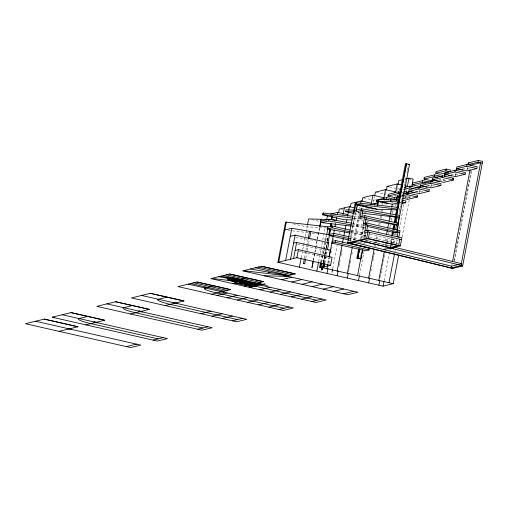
<?xml version="1.0" encoding="UTF-8"?>
<svg xmlns="http://www.w3.org/2000/svg" width="508" height="508" viewBox="0 0 508 508"><rect width="100%" height="100%" fill="white"/><g stroke="black" fill="none" stroke-linecap="round" stroke-linejoin="round"><path stroke-width="0.38" stroke-dasharray="2.54 1.91" d="M301.187 257.912L302.66 250.177M302.806 249.409L307.365 225.527M304.514 258.089L305.854 251.085M306 250.304L308.077 239.414L316.084 240.811M305.752 258.305L307.092 251.301M307.238 250.52L308.426 244.297M308.572 243.516L309.315 239.63M313.271 260.598L314.814 252.774L313.341 260.598M314.89 252.095L319.716 227.095L314.96 252.095M318.605 261.798L320.091 254.019M320.237 253.238L322.612 240.792M322.764 240.011L325.438 226.003M320.675 261.823L325.685 235.534M321.393 262.426L322.929 254.749M322.999 254L325.412 241.732M325.488 240.983L326.58 235.604M321.71 262.465L325.653 241.789M325.799 241.021L326.822 235.661M323.24 262.16L324.574 255.156M324.726 254.375L325.469 250.488M326.06 247.371L326.803 243.484M327.4 240.367L328.289 235.699M323.234 262.903L324.72 255.118M324.866 254.343L325.609 250.45M326.2 247.339L326.942 243.446M327.539 240.335L327.984 237.998M323.234 262.966L324.707 255.257M324.853 254.489L326.028 248.317M326.174 247.548L327.355 241.383M327.501 240.608L327.939 238.296M323.304 263.227L326.104 248.533M326.25 247.764L327.431 241.573M327.577 240.805L328.022 238.481M323.837 262.503L327.546 243.046M324.161 263.163L325.742 255.359M325.793 254.603L326.777 249.917M324.904 263.042L327.241 250.793L329.546 250.234M327.8 263.201L328.778 258.083L331.438 257.442M328.009 263.227L329.044 257.778M328.93 263.423L329.959 258.026M330.841 253.403L332.016 247.231M333.343 240.297L333.635 238.754M332.765 268.376L337.21 245.224M339.382 233.68L339.712 232.118M339.128 265.684L339.573 263.36M339.725 262.585L340.163 260.261M341.052 255.613L341.497 253.282M341.643 252.508L342.087 250.184M349.783 240.938L355.067 213.246M350.145 241.586L355.721 212.357M353.708 239.966L359.029 212.071M359.759 208.236L360.178 206.045M348.59 271.844L350.965 259.397M351.853 254.73L352.298 252.393M354.673 239.941L359.124 216.599M359.277 215.824L359.721 213.487M360.572 238.944L363.061 225.869M361.55 238.189L363.912 225.8M351.968 226.174L363.582 227.54L363.988 225.781M360.851 243.548L361.144 242.024M361.867 238.227L364.23 225.831M359.969 257.264L360.705 253.416M363.639 238.036L364.522 233.42M364.185 237.242L364.922 233.375M366.986 222.548L367.284 221.005M365.042 235.591L365.379 233.851L366.033 233.693L365.703 235.433L365.042 235.591L350.755 233.102M364.814 237.477L365.557 233.585M363.811 243.967L364.103 242.424M364.992 237.782L365.728 233.915M367.938 222.32L368.236 220.777M364.166 243.472L364.388 242.31M359.512 275.171L364.084 251.206M373.38 202.495L374.517 196.52M367.24 242.729L367.57 240.983L366.039 240.64M374.669 246.418L375.114 244.1M375.26 243.326L376.885 234.823M378.803 224.771L379.095 223.228M380.13 217.811L380.422 216.268M381.311 211.626L381.603 210.083M382.638 204.667L382.93 203.124M369.71 277.463L370.3 274.358M370.897 271.259L371.932 265.824M372.821 261.169L373.259 258.845M373.412 258.07L373.856 255.74M374.002 254.965L374.447 252.635M375.628 246.431L376.072 244.1M376.225 243.326L376.815 240.221M376.961 239.446L377.85 234.791M378.441 231.686L378.739 230.137M379.774 224.707L380.073 223.152M380.956 218.497L381.4 216.173M382.289 211.519L382.587 209.963M385.966 192.253L385.547 194.45L386.994 194.094M385.235 241.103L386.118 236.493M384.886 248.622L385.331 246.291M385.477 245.516L386.067 242.411M386.213 241.637L386.956 237.757M390.506 219.139L390.804 217.583M391.839 212.154L392.138 210.604M380.352 277.425L381.54 271.202M381.686 270.421L384.95 253.301M386.436 245.523L387.033 242.411M387.179 241.63L387.921 237.744M388.664 233.851L388.957 232.296M389.852 227.622L390.442 224.511M391.185 220.624L391.782 217.507M392.519 213.62L393.116 210.509M395.789 196.501L396.088 194.945M396.824 191.052L397.123 189.497M397.554 187.242L397.834 185.769M395.459 205.194L395.967 205.067L396.304 203.327M390.436 242.405L391.312 237.788M390.487 246.297L390.582 245.789L392.735 245.269M390.881 244.24L391.916 238.817M390.963 244.45L391.998 239.02M384.105 280.74L389.28 253.619M389.871 250.52L390.462 247.421M390.608 246.647L391.204 243.548M391.35 242.773L392.087 238.9M391.128 244.85L390.83 246.386L365.601 240.214M391.274 244.081L392.297 238.703M392.601 244.405L393.63 239.02M394.367 235.179L394.659 233.642M399.517 209.956L399.853 208.216M401.276 200.755L401.053 201.917L401.434 202L399.904 202.374M393.516 243.484L394.399 238.874M395.129 235.033L395.421 233.496M399.085 214.293L399.383 212.757M399.529 211.988L400.698 205.842M400.844 205.073L401.288 202.768M401.765 200.26L402.209 197.942M402.355 197.167L402.946 194.081M403.092 193.307L403.53 190.989M404.419 186.353L404.857 184.036M405.009 183.261L405.447 180.943M405.594 180.169L406.038 177.851M406.921 173.215L407.365 170.898M407.511 170.129L407.956 167.811M394.481 243.199L395.224 239.3M395.967 235.407L396.265 233.845M394.945 251.612L395.243 250.057M396.43 243.834L397.173 239.941M399.25 229.051L404 204.153M405.187 197.923L405.486 196.367M407.187 199.46L407.918 195.618M408.026 197.593L408.292 196.196M402.082 237.211L409.918 196.145M418.91 193.732L419.646 189.89M419.754 191.865L420.021 190.468M430.638 188.004L431.235 184.861M431.476 186.138L431.743 184.734M439.153 179.724L443.586 180.734L443.852 179.33M444.094 180.607L444.36 179.21M450.945 174.009L455.314 175L455.581 173.603M455.6 176.041L456.082 173.482M462.667 168.281L467.036 169.272L467.328 167.735M467.544 169.151L467.836 167.608M451.815 265.405L452.114 263.849M453.993 260.668L471.38 169.501M454.349 261.322L471.589 170.936M404.616 179.203L406.063 178.854M409.543 179.984L410.991 179.629M467.036 169.272L471.253 168.25M397.275 188.716L398.723 188.366M455.314 175L459.524 173.977M438.544 180.346L443.617 179.114M402.565 189.643L404.012 189.294M443.586 180.734L447.796 179.705M426.822 186.074L431.889 184.842M375.272 199.828L373.818 200.177L371.602 199.676M434.442 185.414L430.968 186.258L427.33 185.433M415.093 191.802L420.167 190.57M401.364 195.942L402.812 195.586M422.72 191.148L419.246 191.986L415.608 191.16M404.654 196.806L408.273 195.923L406.819 195.593M411.029 196.863L407.518 197.72L403.149 196.729M391.478 202.882L392.925 202.533M400.006 202.425L401.491 202.063M364.503 241.732L367.57 240.983M364.09 212.173L366.319 212.236M353.866 218.205L358.623 218.345M352.736 219.926L363.049 220.224M326.371 227.552L307.086 226.987L291.713 223.501M358.032 212.687L359.581 212.865M353.835 216.395L358.483 216.935M353.505 218.135L358.921 218.77M359.696 218.865L363.569 219.316M352.304 224.434L361.594 225.527M365.639 227.781L363.658 227.52M287.947 230.308L308.851 232.766M311.944 233.128L318.91 233.947M352.228 223.247L362.274 225M351.898 224.987L364.261 227.146M351.091 231.356L365.379 233.851M295.681 237.249L307.302 239.274M417.709 184.233L419.894 184.728M404.431 189.611L407.384 190.278M389.261 186.9L395.815 188.385M402.057 192.691L403.511 193.021M400.964 196.234L402.425 196.564M394.1 195.656L396.284 196.151M376.085 192.303L383.362 193.954M394.487 204.73L395.967 205.067M363.48 197.834L370.865 199.504M379.857 202.635L386.41 204.121M365.22 207.702L367.405 208.197M368.129 208.363L373.228 209.518M357.988 212.63L359.505 212.973M341.471 209.62L342.925 209.95M354.628 213.69L359.175 214.719M311.645 219.634L319.214 221.348M370.021 233.991L398.209 240.386M351.498 230.397L363.741 233.172M351.168 232.137L365.703 235.433M369.697 237.344L398.475 243.872M365.614 240.125L390.582 245.789M349.98 236.995L358.394 238.906M349.199 238.265L356.089 239.82M348.882 238.563L355.003 239.954M348.869 240.005L351.93 240.697M358.051 242.087L362.636 243.129M297.409 244.024L327.241 250.793M298.945 251.32L328.778 258.083M402.26 194.208L401.923 195.955L402.272 195.866L402.311 194.208"/><path stroke-width="0.76" d="M398.685 255.029L393.217 283.693L383.07 286.163L277.895 262.312L285.566 222.104L328.187 226.816M278.714 262.109L286.385 221.907M285.655 260.42L291.789 228.257L329.648 234.867M290.512 259.239L295.116 235.115L328.771 242.748L327.52 249.326M293.586 258.496L296.653 242.411L330.314 250.044L329.057 256.623M277.895 262.312L296.913 257.683L298.444 249.644L332.105 257.277L330.568 265.316L322.167 267.36M299.415 267.189L301.041 258.686M307.505 224.796L308.616 218.948L332.473 219.589L336.169 220.428L336.728 217.507M305.606 259.08L304.717 263.747L303.479 263.531L304.368 258.864M308.216 238.684L309.613 231.369M309.594 238.163L310.852 231.584M311.944 267.557L313.182 261.334L312.007 267.557M319.748 226.619L321.145 219.31M319.818 226.625L321.215 219.316M351.942 219.901L344.011 219.672L322.491 214.789L322.828 213.042L353.06 216.3M351.193 226.085L321.78 222.631L322.11 220.885L329.051 219.202L351.46 223.114M322.491 214.789L323.317 214.592L323.647 212.846M316.827 271.139L318.459 262.579M326.587 219.97L327.425 215.583M319.64 267.233L320.592 267.005L323.748 267.716L322.796 267.951L319.64 267.233L320.529 262.592M350.006 232.969L327.184 228.981L327.52 227.241L332.378 226.06L349.974 230.048M321.78 222.631L328.72 220.942L329.051 219.202M321.323 263.176L320.516 267.017L322.574 267.259L323.304 263.43M326.796 234.124L327.768 229.006M320.834 267.056L321.564 263.227M322.548 267.519L321.755 269.939L322.199 267.602M331.375 219.5L331.934 216.579M331.47 219.793L332.061 216.706M328.759 234.62L329.794 229.203M330.225 226.93L330.924 223.272M331.724 219.418L332.283 216.491M329.032 235.268L330.219 229.044M330.664 226.708L331.254 223.596M324.256 263.144L323.272 267.83L393.217 283.693M328.022 242.932L330.543 229.705M331.14 226.593L331.73 223.482M324.174 266.871L324.758 263.811M348.869 240.005L330.511 235.839L330.841 234.099L333.915 233.35L349.212 236.823M327.184 228.981L332.048 227.8L332.378 226.06M327.241 266.129L327.52 264.662M326.968 268.668L327.558 265.557M329.197 256.997L333.204 235.991M333.648 233.655L334.391 229.762M334.982 226.651L335.578 223.539M337.287 214.579L337.706 212.388L347.897 214.7M332.048 243.135L332.378 241.395L335.705 240.582L369.36 248.215L369.03 249.961L365.703 250.768L332.048 243.135L335.375 242.329L369.03 249.961M330.511 235.839L333.585 235.096L333.915 233.35M327.019 273.45L327.901 268.821M338.588 212.776L339.287 209.125L349.428 206.654L354.527 207.81M335.375 242.329L335.705 240.582M332.029 272.231L332.651 269.126M343.046 214.484L344.361 207.893M353.873 213.519L345.548 211.626L345.878 209.887L354.489 210.141M337.16 270.98L342.163 244.767M342.602 242.456L343.338 238.601M343.776 236.284L344.659 231.661M345.103 229.349L345.84 225.495M346.424 222.409L346.869 220.097M347.605 216.243L348.456 211.773M348.736 210.312L349.428 206.654M337.21 275.761L338.093 271.107M350.317 207.048L351.015 203.397L361.156 200.927L371.348 203.238M482.27 163.144L478.06 162.185L467.919 164.656L468.249 162.909L478.39 160.445L482.6 161.398L462.648 265.995L452.507 268.459L347.663 242.862L355.327 202.66L397.955 207.372M356.152 202.457L354.286 212.242L361.226 210.56L399.085 217.17M356.305 209.277L356.597 207.74M356.895 206.197L357.188 204.661L377.025 209.163L376.517 209.283L397.142 209.887M356.299 210.884L357.499 204.584L354.997 204.4M347.351 273.291L352.228 247.72M360.737 203.124L361.156 200.927M347.402 278.073L348.291 273.406M362.045 201.32L362.737 197.663L372.878 195.199L383.965 197.714M397.142 230.645L398.539 223.304L397.878 223.463L399.415 215.424L361.556 208.813L359.689 218.599L364.547 217.418L398.209 225.05M361.842 216.535L362.909 210.941L361.226 210.56M398.539 223.304L364.884 215.671L363.017 225.457L366.084 224.707L399.745 232.34M362.775 249.377L361.01 258.655L360.058 258.889L356.902 258.172L358.661 248.945M356.902 258.172L357.778 257.962L359.518 248.831M357.778 257.962L359.835 248.869M365.03 224.098L366.23 217.799M398.812 237.242L400.075 230.6L366.42 222.968L364.554 232.753L367.881 231.94L401.536 239.573M357.543 275.603L362.293 250.704M371.05 204.794L372.878 195.199M366.7 230.689L367.767 225.088M358.483 280.587L359.366 275.946M374.656 195.79L375.355 192.138L385.496 189.668L395.688 191.98L397.224 183.94L401.593 184.931M347.663 242.862L366.674 238.239L368.211 230.2L401.866 237.833L400.336 245.872L391.935 247.917M374.631 205.067L374.968 203.327L377.876 203.987M369.564 232.321L368.357 238.62L349.345 243.243M378.403 202.305L376.218 201.809L376.549 200.063L386.69 197.599L396.881 199.911M377.254 205.442L378.384 199.498L399.155 200.108M377.755 205.321L378.562 201.117L392.271 204.229L398.38 202.743M368.624 278.117L374.079 249.511M383.667 199.257L385.496 189.668M368.675 282.892L369.564 278.238M386.385 190.062L387.083 186.404L397.224 183.94M384.188 199.866L386.359 199.339L386.69 197.599M396.678 198.056L387.941 196.075L388.277 194.335L398.418 191.865L399.872 192.195M386.556 234.188L387.293 230.346M387.731 228.041L388.607 223.431M389.045 221.132L389.928 216.522M390.366 214.217L391.249 209.607M391.687 207.302L392.271 204.229M378.816 280.429L384.289 251.72M394.208 199.739L394.653 197.415M378.866 285.204L379.755 280.537M398.113 184.296L398.818 180.613L402.438 179.73M396.329 200.647L397.326 195.409L400.145 194.723M396.837 200.527L397.504 197.028L398.958 197.358M387.941 196.075L398.082 193.611L398.418 191.865M399.669 190.348L399.999 188.601M391.605 236.252L392.487 231.635M392.925 229.324L393.954 223.945M394.246 222.402L395.275 217.018M395.567 215.481L396.742 209.328L397.618 209.112L355.816 204.203M397.078 207.581L405.39 164.001L406.349 163.766L409.492 164.49L398.05 224.492M392.506 235.712L393.243 231.839M393.687 229.514L394.722 224.091M395.021 222.536L396.056 217.113L397.186 216.84L396.196 223.082M392.589 235.915L393.332 232.035M393.77 229.711L394.811 224.282M395.103 222.726L396.291 216.522M396.583 214.973L406.349 163.766M383.07 286.163L383.959 281.515M396.735 215.449L406.584 163.83M395.592 229.565L396.526 224.669L395.865 224.828L396.215 224.904M397.008 229.946L397.751 226.054M397.129 236.861L398.062 231.959L394.989 232.708M389.007 282.74L394.5 253.949M405.93 194.037L406.375 191.7M411.69 186.849L413.169 179.102L408.959 178.149L407.416 186.252L405.232 185.757M401.898 203.625L405.606 202.724L405.936 200.984L402.241 200.146M402.965 195.701L407.137 194.685L407.467 192.938L417.659 195.25L417.328 196.996L407.695 199.339L402.596 198.184M408.318 193.523L409.054 189.681L419.195 187.211L429.387 189.522L429.057 191.268L419.418 193.611L409.226 191.3L408.692 194.094M399.853 239.192L398.653 245.491L390.252 247.536M404.736 189.116L409.81 187.884L410.14 186.138L417.532 187.814M420.287 186.633L412.28 184.823L412.617 183.077L422.758 180.613L429.311 182.099M414.547 192.742L408.718 191.421L418.865 188.957L419.195 187.211M420.046 187.789L420.776 183.947L430.924 181.483L441.115 183.794L440.779 185.534L431.146 187.877L420.954 185.566L420.554 187.668M412.28 184.823L422.427 182.353L422.758 180.613M432.016 180.905L424.009 179.089L424.339 177.349L434.48 174.879L441.763 176.53M426.999 187.179L420.446 185.693L430.587 183.223L430.924 181.483M431.768 182.061L432.505 178.219L442.646 175.755L453.727 178.264L453.396 180.01L443.763 182.353L432.676 179.838L432.276 181.94M424.009 179.089L434.15 176.625L434.48 174.879M435.743 173.298L436.08 171.552L446.221 169.088L450.431 170.04L450.094 171.787L445.891 170.828L435.743 173.298L439.953 174.25L448.647 172.136M439.56 181.635L432.175 179.959L442.316 177.495L442.646 175.755M444.386 176.536L445.122 172.688L455.263 170.224L465.455 172.536L465.118 174.282L455.486 176.625L445.294 174.314L444.894 176.409M445.891 170.828L446.221 169.088M446.97 174.93L444.786 174.434L454.927 171.971L455.263 170.224M456.114 170.802L456.844 166.961L466.985 164.497L477.177 166.808L476.847 168.548L467.214 170.891L457.022 168.58L456.622 170.682M463.067 170.193L456.514 168.707L466.655 166.237L466.985 164.497M468.757 162.789L468.427 164.529L470.948 165.1L480.587 162.757L460.966 265.608L462.648 265.995M349.847 243.122L453.015 268.338L451.333 267.951L451.669 266.179M452.558 261.518L470.059 169.767M478.06 162.185L478.39 160.445M451.333 267.926L451.695 266.186L459.327 264.331M461.448 265.468L461.804 263.728L393.738 247.091L393.51 248.272L359.962 240.665L461.448 265.468L451.333 267.951M259.95 289.757L270.097 287.287M286.912 278.409L286.563 278.498M204.553 288.112L207.499 287.337M408.546 164.719L409.492 164.49M406.787 178.676L408.959 178.149M404.349 187.547L410.14 186.138M394.24 192.335L395.688 191.98M452.247 178.626L453.727 178.264M357.499 204.584L356.68 204.787L375.755 209.112M403.301 193.954L407.467 192.938M378.562 201.117L378.054 201.244L398.824 201.854M376.218 201.809L378.39 201.276M396.996 197.148L399.713 196.488M330.378 214.166L337.706 212.388M370.097 204.508L374.968 203.327M354.616 210.502L361.556 208.813M284.855 229.946L291.789 228.257M334.778 220.764L336.169 220.428M364.884 215.671L360.026 216.852L361.144 217.106M290.259 236.303L295.116 235.115M363.347 223.711L366.42 222.968M293.586 243.161L296.653 242.411M364.884 231.007L368.211 230.2M295.123 250.45L298.444 249.644M328.117 242.913L328.771 242.748M397.643 232.226L395.338 232.785L366.973 226.352M87.713 316.459L79.089 318.56A17.888 2.242 10.8 0 0 90.849 323.609L158.159 338.874M132.398 305.594L123.774 307.689A17.888 2.242 10.8 0 0 135.534 312.744L202.844 328.009M167.011 297.18L158.388 299.276A17.888 2.242 10.8 0 0 170.148 304.324L237.458 319.589M213.639 285.839L204.502 288.131A17.888 2.242 10.8 0 0 205.41 289.477L206.362 289.928A17.888 2.242 10.8 0 0 212.592 291.954L284.093 308.254M246.418 277.87L237.28 280.162A17.888 2.242 10.8 0 0 238.189 281.508L239.141 281.959A17.888 2.242 10.8 0 0 243.503 283.464L316.871 300.279M383.629 249.555L391.262 247.694M59.055 331.337L68.726 328.987M69.672 328.752L78.073 326.714L44.418 319.081L25.4 323.704L130.575 347.555L140.722 345.091L70.777 329.228M85.776 324.841L95.441 322.491M96.393 322.256L104.794 320.218L71.133 312.585L52.121 317.208L157.296 341.059L167.437 338.595L97.498 322.732M130.461 313.976L140.125 311.626M141.078 311.391L149.479 309.353L115.818 301.72L96.806 306.343L201.981 330.194L212.122 327.73L142.183 311.868M165.075 305.556L174.746 303.206M175.692 302.978L184.093 300.933L150.438 293.3L131.42 297.923L236.595 321.78L246.742 319.31L176.797 303.447M211.703 294.221L221.374 291.871M222.32 291.636L230.721 289.598L197.066 281.965L178.048 286.588L283.223 310.439L293.37 307.975L223.425 292.113M244.488 286.252L254.152 283.896M255.105 283.667L263.506 281.623L229.845 273.99L210.833 278.619L316.008 302.47L326.149 299.999L256.203 284.143M286.976 275.914L295.377 273.875L261.722 266.243L242.703 270.866L347.885 294.716L358.026 292.252L288.08 276.39M216.98 295.415L227.12 292.951M249.758 287.445L265.036 283.731M281.635 279.692L291.776 277.228M321.755 269.939L322.104 269.856M227.171 297.726L237.312 295.262M291.827 282.004L301.968 279.54M237.363 300.038L247.504 297.574M270.142 292.068L280.289 289.598M302.019 284.315L312.16 281.851M200.927 313.69L211.068 311.22M247.555 302.349L257.696 299.885M280.333 294.38L290.481 291.909M312.21 286.626L322.351 284.163M212.007 316.198L222.148 313.734M258.636 304.864L268.776 302.393M291.414 296.894L301.561 294.424M323.291 289.141L333.432 286.677M222.199 318.51L232.34 316.046M268.827 307.175L278.968 304.705M301.606 299.206L311.753 296.736M333.483 291.452L343.624 288.989M460.858 263.963L461.804 263.728M126.371 346.602L136.512 344.138M153.092 340.106L163.233 337.642M197.777 329.241L207.918 326.771M232.391 320.821L242.532 318.357M279.019 309.486L289.16 307.016M311.798 301.517L321.945 299.047M343.675 293.764L353.816 291.3M345.548 211.626L354.159 211.88M264.224 275.749L287.23 276.422M232.353 283.496L262.382 284.378L218.592 276.727M361.912 213.138L396.088 217.157M323.317 214.592L352.73 218.046M243.529 270.669L287.382 275.819M211.652 278.416L262.382 284.378M303.479 263.531L304.717 263.747M268.288 272.091L269.526 272.307M365.373 219.589L396.799 225.076M328.72 220.942L351.123 224.854M250.463 268.98L288.322 275.59M257.893 285.464L249.98 284.074L244.704 283.889A10.833 1.359 10.8 0 0 245.358 285.064L251.765 286.957M466.655 166.237L476.847 168.548M454.927 171.971L465.118 174.282M445.122 172.688L446.576 173.018M405.39 164.001L406.648 164.287M448.424 175.26L451.339 175.92M442.316 177.495L453.396 180.01M434.15 176.625L437.788 177.451M430.587 183.223L440.779 185.534M422.427 182.353L426.066 183.178M418.865 188.957L429.057 191.268M409.81 187.884L413.506 188.722M387.083 186.404L388.537 186.734M404.101 191.351L408.534 192.361M403.511 193.021L406.425 193.681M407.137 194.685L417.328 196.996M398.082 193.611L400.266 194.107M401.904 201.886L405.606 202.724M386.359 199.339L388.544 199.834M378.384 199.498L379.895 199.841M376.549 200.063L378.003 200.393M379.565 201.587L387.89 203.473M355.327 202.66L356.864 203.01M396.056 217.113L396.399 217.189M332.048 227.8L350.406 231.966M366.674 238.239L400.336 245.872M367.849 238.747L398.247 245.637M333.585 235.096L348.882 238.563M389.407 247.79L392.563 248.501M358.096 257.994L361.01 258.655M296.913 257.683L330.568 265.316M261.468 266.306L295.123 273.939M258.394 267.049L292.056 274.682M255.327 267.799L288.982 275.431M229.591 274.053L263.252 281.686M226.524 274.803L260.179 282.435M223.45 275.546L267.297 285.49M220.974 276.149L254.629 283.781M196.812 282.023L230.467 289.655M193.739 282.772L227.394 290.405M190.665 283.521L224.326 291.154M188.189 284.118L221.844 291.751M150.184 293.364L183.839 300.996M141.561 295.459L175.216 303.092M115.57 301.777L149.225 309.41M106.947 303.873L140.602 311.506M70.879 312.642L104.54 320.275M62.262 314.744L95.917 322.377M52.591 317.094L54.172 317.449M44.164 319.145L77.819 326.777M35.541 321.24L69.202 328.873M353.25 242.126L451.695 266.186M322.345 267.57L321.913 269.907L322.351 267.595M390.912 199.866L390.576 201.613L390.912 199.866M227.419 277.755L227.006 278.035L227.317 278.454L229.984 279.578A10.833 1.359 10.8 0 0 237.458 281.4L245.04 282.435L248.291 282.08L246.964 281.134L243.141 279.902L235.083 278.232A10.833 1.359 10.8 0 0 228.53 277.635L227.419 277.755M248.825 283.705L244.761 283.858A10.833 1.359 10.8 0 1 236.893 282.658L228.441 280.232A10.833 1.359 10.8 0 1 228.435 279.171L239.649 280.429A10.833 1.359 10.8 0 1 246.71 282.283L248.825 283.705M255.486 286.036L253.333 286.29L246.24 285.483A10.833 1.359 10.8 0 1 238.392 283.724L234.379 282.048A10.833 1.359 10.8 0 1 236.557 281.438L243.649 282.251L253.448 284.632A10.833 1.359 10.8 0 1 255.486 286.036M68.097 328.397L67.145 328.625L70.301 329.343L71.253 329.114L68.097 328.397M94.818 321.901L93.866 322.129L97.022 322.847L97.968 322.618L94.818 321.901M139.503 311.036L138.551 311.264L141.707 311.982L142.659 311.753L139.503 311.036M174.117 302.616L173.165 302.851L176.32 303.568L177.273 303.333L174.117 302.616M220.745 291.281L219.793 291.509L222.949 292.227L223.901 291.998L220.745 291.281M253.524 283.312L252.578 283.54L255.734 284.258L256.68 284.023L253.524 283.312M285.401 275.558L284.448 275.793L287.604 276.504L288.557 276.276L285.401 275.558"/></g></svg>
